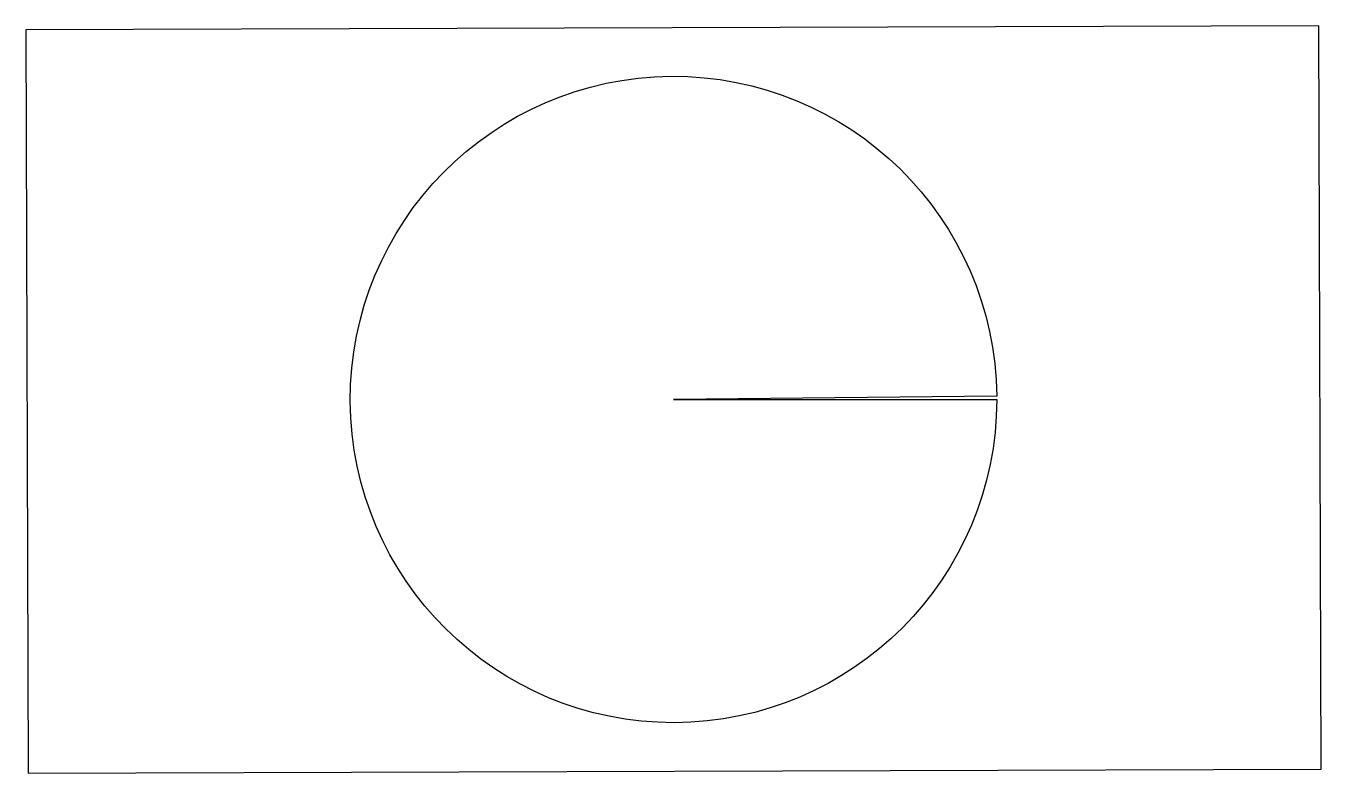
# Model space of a CAD drawing. Extents: x 15 to 166, y 1016 to 1104.
import ezdxf

# ---------------------------------------------------------------- set-up
doc = ezdxf.new("R2010")
doc.units = 0
doc.layers.add('Layer_1', color=7, linetype='CONTINUOUS')

msp = doc.modelspace()

# ---------------------------------------------------------------- linework, layer by layer
at = {"layer": 'Layer_1', "color": 1}
msp.add_lwpolyline([(166.167889, 1103.704014), (14.987463, 1103.255596), (15.245306, 1016.326851), (166.425732, 1016.775273), (166.167889, 1103.704014)], close=True, dxfattribs=at)
msp.add_lwpolyline([(128.50004, 1060.388272), (90.706604, 1060.015424), (128.50188, 1060.015424)], dxfattribs=at)
for points in [[(90.426966, 1097.809666), (111.263757, 1097.963836), (128.29448, 1081.224619), (128.50004, 1060.388272)], [(52.911787, 1059.828998), (52.809007, 1080.666106), (69.590174, 1097.655495), (90.426966, 1097.809666)], [(90.799818, 1022.220265), (69.96252, 1022.168874), (53.014569, 1038.99189), (52.911787, 1059.828998)], [(128.50188, 1060.015424), (128.501878, 1039.178064), (111.637115, 1022.271657), (90.799818, 1022.220265)]]:
    msp.add_open_spline(points, degree=3, dxfattribs=at)

doc.saveas('drawing.dxf')
